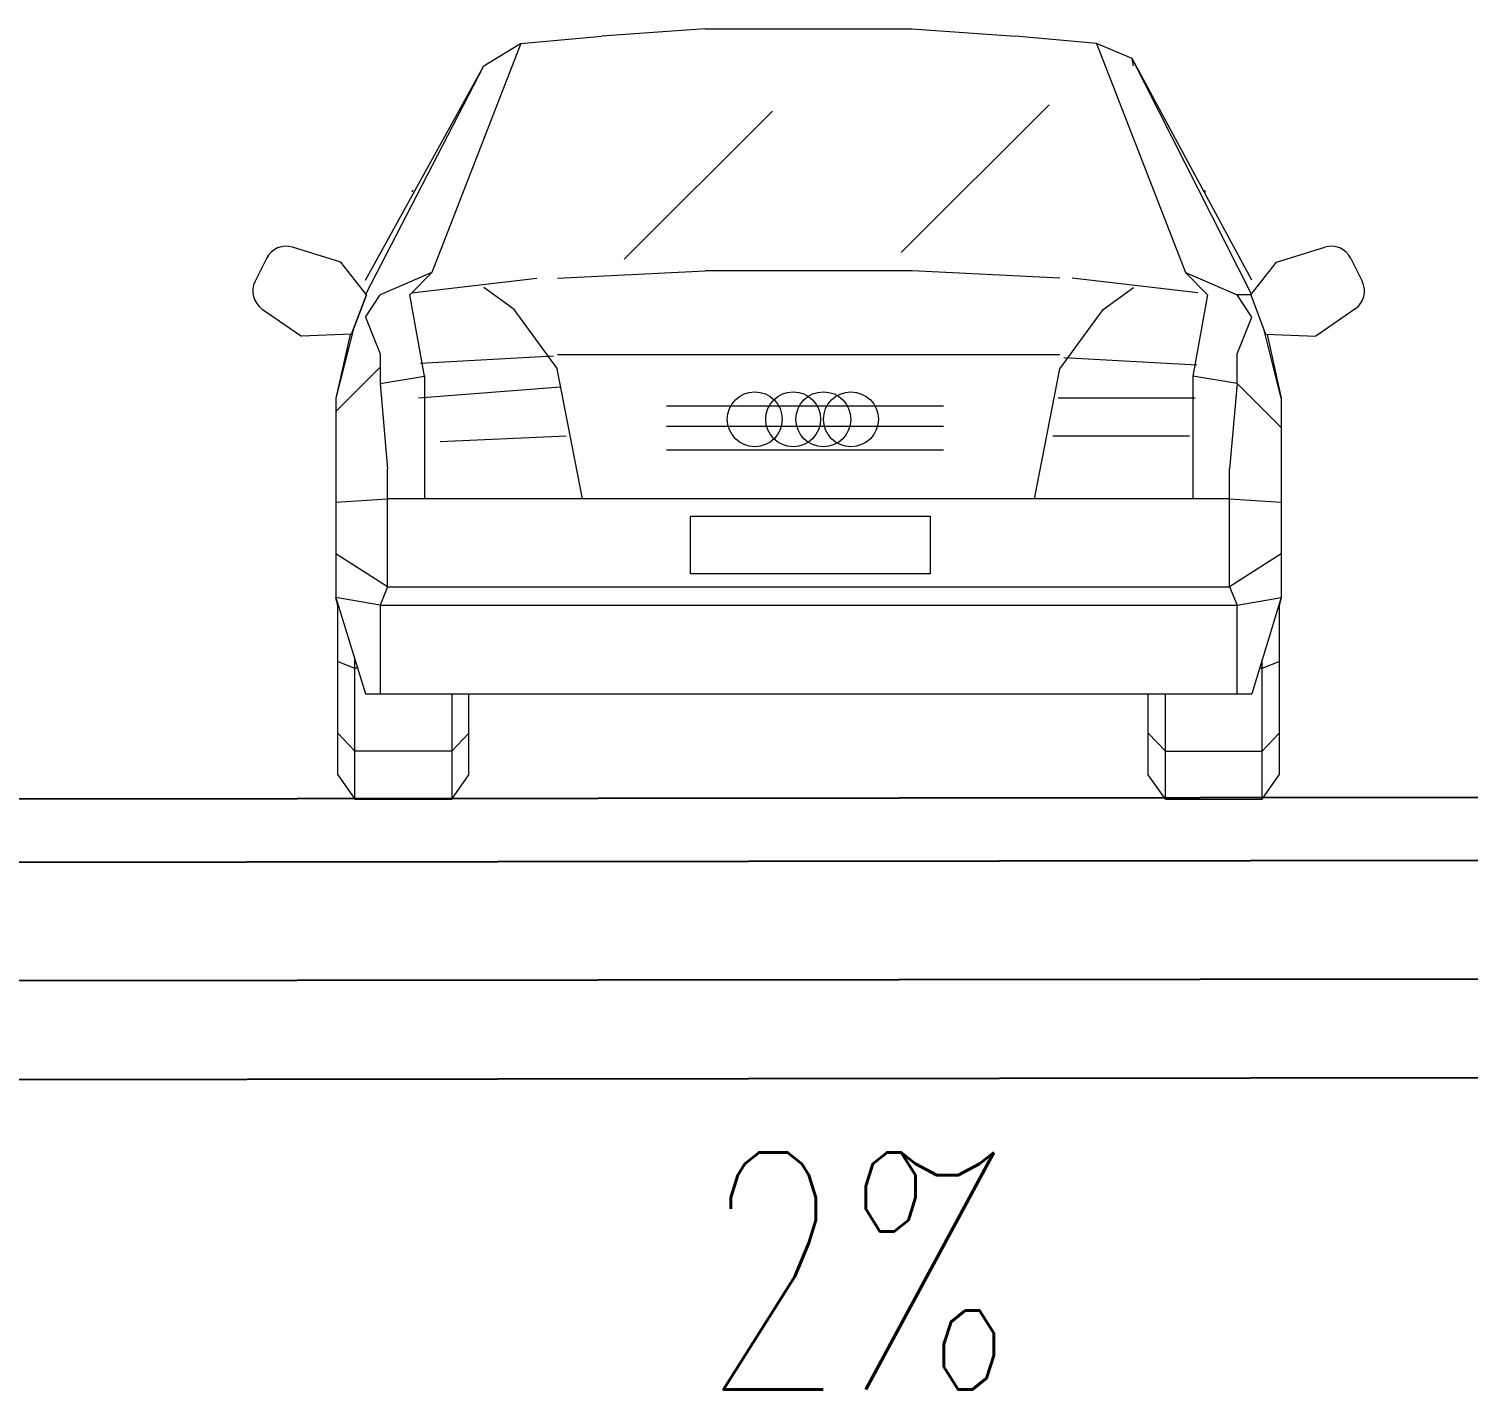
# Model space of a CAD drawing. Extents: x -1568 to -728, y -1287 to -990.
# Drawn here: x -1401.17 to -1382.94, y -1221.55 to -1204.55 of the extents above; entities that cross this region are included whole.
import ezdxf

# ---------------------------------------------------------------- set-up
doc = ezdxf.new("R2010")
doc.units = 0
doc.header["$LTSCALE"] = 5
doc.layers.get('0').update_dxf_attribs({"linetype": 'CONTINUOUS'})
doc.layers.add('文字', color=7, linetype='CONTINUOUS')
doc.layers.add('车人', color=7, linetype='CONTINUOUS', lineweight=9)
doc.styles.get("Standard").update_dxf_attribs({"font": 'simplex1.shx', "width": 0.7, "bigfont": 'hztxt.shx'})

# ---------------------------------------------------------------- blocks, each defined once
blk = doc.blocks.new('mycar')
at = {"layer": '车人', "color": 143}
for p, q in [((-0.2619, 1.9506), (-0.5239, 1.9317)), ((-0.2619, 1.9506), (0.2619, 1.9506)), ((0.2619, 1.9506), (0.5239, 1.9317)), ((-0.7292, 1.9134), (-0.954, 1.3335)), ((-0.823, 1.8568), (-0.7297, 1.9134)), ((-0.7297, 1.9134), (-0.5239, 1.9317)), ((0.7292, 1.9134), (0.5239, 1.9317)), ((0.7292, 1.9134), (0.954, 1.3335)), ((0.819, 1.8757), (0.7292, 1.9134)), ((1.1221, 1.3146), (0.819, 1.8757)), ((1.1216, 1.2789), (0.819, 1.8757)), ((0.823, 1.8568), (0.819, 1.8757)), ((-1.1221, 1.3146), (-0.823, 1.8568)), ((-1.1216, 1.2789), (-0.823, 1.8568)), ((-1.0023, 1.5419), (-1.0046, 1.5373)), ((1.0023, 1.5419), (1.0046, 1.5373)), ((-1.1851, 1.3598), (-1.307, 1.3977)), ((1.1851, 1.3598), (1.307, 1.3977)), ((-1.3734, 1.3693), (-1.4019, 1.3116)), ((-1.1201, 1.2774), (-1.1851, 1.3598)), ((1.1201, 1.2774), (1.1851, 1.3598)), ((1.3734, 1.3693), (1.4019, 1.3116)), ((-0.954, 1.3335), (-1.0849, 1.2774)), ((-1.01, 1.2774), (-0.954, 1.3335)), ((-1.0062, 1.2818), (-0.6882, 1.319)), ((-0.636, 1.319), (-0.2619, 1.3378)), ((0.2619, 1.3378), (-0.2619, 1.3378)), ((0.636, 1.319), (0.2619, 1.3378)), ((0.9853, 1.2818), (0.6673, 1.319)), ((1.01, 1.2774), (0.954, 1.3335)), ((0.954, 1.3335), (1.0849, 1.2774)), ((-1.1578, 1.1772), (-1.1201, 1.2774)), ((-1.1201, 1.2774), (-1.1574, 1.1772)), ((-1.1226, 1.2209), (-1.0849, 1.2774)), ((-0.9728, 1.0715), (-1.01, 1.2774)), ((-0.7461, 1.2397), (-0.823, 1.2958)), ((0.7461, 1.2397), (0.823, 1.2958)), ((1.01, 1.2774), (0.9728, 1.0715)), ((1.1201, 1.2774), (1.0849, 1.2774)), ((1.1221, 1.2209), (1.0849, 1.2774)), ((1.1201, 1.2774), (1.1574, 1.1772)), ((-1.3836, 1.2412), (-1.2843, 1.1727)), ((-0.636, 1.0899), (-0.7461, 1.2397)), ((0.636, 1.0899), (0.7461, 1.2397)), ((1.3836, 1.2412), (1.2843, 1.1727)), ((-1.1226, 1.2209), (-1.0849, 1.1276)), ((1.0849, 1.1276), (1.1221, 1.2209)), ((-1.1574, 1.1772), (-1.2843, 1.1727)), ((-1.1539, 1.1876), (-1.1975, 1.0155)), ((-1.1613, 1.1767), (-1.1975, 1.0155)), ((1.197, 1.0155), (1.1534, 1.1876)), ((1.1574, 1.1772), (1.2843, 1.1727)), ((1.1613, 1.1767), (1.197, 1.0155)), ((-1.0849, 1.0941), (-1.1975, 0.982)), ((-1.0849, 1.1276), (-1.0849, 1.0527)), ((-0.9832, 1.1042), (-0.6464, 1.1226)), ((-0.636, 1.126), (0.636, 1.126)), ((0.9832, 1.099), (0.6464, 1.1174)), ((1.0849, 1.0527), (1.0849, 1.1276)), ((-1.0849, 1.0527), (-0.9728, 1.0715)), ((-0.9728, 1.0732), (-0.9728, 0.7607)), ((-0.5728, 0.7607), (-0.6365, 1.0899)), ((0.5723, 0.7607), (0.636, 1.0899)), ((0.9728, 1.0732), (0.9728, 0.7607)), ((1.0849, 1.0527), (0.9728, 1.0715)), ((-1.0849, 1.0527), (-1.0666, 0.8369)), ((1.0849, 1.0527), (1.0661, 0.8369)), ((1.0849, 1.0527), (1.1975, 0.9406)), ((-1.1975, 1.0155), (-1.1975, 0.5105)), ((1.197, 1.0155), (1.197, 0.5105)), ((-1.0666, 0.5377), (-1.0666, 0.8369)), ((1.0661, 0.5377), (1.0661, 0.8369)), ((-1.1975, 0.7523), (-1.0666, 0.7607)), ((1.0661, 0.7607), (-1.0666, 0.7607)), ((1.0661, 0.7607), (1.197, 0.7523)), ((-1.0666, 0.5377), (-1.1975, 0.6218)), ((1.197, 0.6218), (1.0661, 0.5377)), ((-1.1975, 0.5105), (-1.1226, 0.2669)), ((-1.1921, 0.4896), (-1.1975, 0.5105)), ((-1.1975, 0.5105), (-1.1916, 0.4896)), ((-1.0849, 0.4916), (-1.1975, 0.5105)), ((-1.0666, 0.5377), (-1.0849, 0.4916)), ((-1.0666, 0.5377), (1.0661, 0.5377)), ((1.0661, 0.5377), (1.0849, 0.4916)), ((1.0849, 0.4916), (1.197, 0.5105)), ((1.197, 0.5105), (1.1221, 0.2669)), ((1.197, 0.5105), (1.1916, 0.4896)), ((1.1921, 0.4896), (1.197, 0.5105)), ((-1.1921, 0.062), (-1.1921, 0.4926)), ((-1.0849, 0.4916), (1.0849, 0.4916)), ((-1.0849, 0.4916), (-1.0849, 0.2669)), ((1.0849, 0.2669), (1.0849, 0.4916)), ((1.1916, 0.4926), (1.1916, 0.062)), ((-1.1921, 0.3492), (-1.1494, 0.3324)), ((-1.1494, 0), (-1.1494, 0.3537)), ((-1.1425, 0.3324), (-1.1494, 0.3324)), ((1.1489, 0.3324), (1.1425, 0.3324)), ((1.1489, 0), (1.1489, 0.3537)), ((1.1489, 0.3324), (1.1916, 0.3492)), ((-1.1226, 0.2669), (1.1221, 0.2669)), ((-0.9034, 0.2669), (-0.9034, 0)), ((-0.8607, 0.062), (-0.8607, 0.2669)), ((0.8602, 0.062), (0.8602, 0.2669)), ((0.9034, 0), (0.9034, 0.2669)), ((-1.1921, 0.1672), (-1.1494, 0.1215)), ((-0.8607, 0.1672), (-0.9034, 0.1215)), ((0.8602, 0.1672), (0.9034, 0.1215)), ((1.1916, 0.1672), (1.1489, 0.1215)), ((-0.9034, 0.1215), (-1.1494, 0.1215)), ((0.9034, 0.1215), (1.1489, 0.1215)), ((-1.1921, 0.062), (-1.1494, 0)), ((-0.9034, 0), (-0.8607, 0.062)), ((0.9034, 0), (0.8602, 0.062)), ((1.1489, 0), (1.1916, 0.062)), ((-1.1494, 0), (-0.9034, 0)), ((0.9034, 0), (1.1489, 0))]:
    blk.add_line(p, q, dxfattribs=at)
at = {"layer": '车人', "color": 143, "linetype": 'Continuous'}
for p, q in [((0.2343, 1.384), (0.6094, 1.7581)), ((-0.4671, 1.3678), (-0.0919, 1.7418)), ((-0.9885, 1.0165), (-0.6283, 1.0442)), ((-0.3598, 0.9958), (0.3416, 0.9958)), ((0.6322, 1.0165), (0.9785, 1.0165)), ((-0.9331, 0.906), (-0.6145, 0.9198)), ((-0.3598, 0.9446), (0.3416, 0.9446)), ((0.6183, 0.9198), (0.9646, 0.9198)), ((-0.3598, 0.8849), (0.3416, 0.8849)), ((-0.2995, 0.5708), (-0.2995, 0.7172)), ((-0.2995, 0.7172), (0.3078, 0.7172)), ((0.3078, 0.7172), (0.3078, 0.5708)), ((0.3078, 0.5708), (-0.2995, 0.5708))]:
    blk.add_line(p, q, dxfattribs=at)
at = {"layer": '车人', "color": 143}
for centre in [(-0.1365, 0.9621), (-0.0392, 0.9621), (0.0372, 0.9621), (0.1071, 0.962)]:
    blk.add_circle(centre, 0.0695, dxfattribs=at)
for centre, start, end in [((-1.3235, 1.3446), 72.6944, 153.6733), ((1.3235, 1.3446), 26.3267, 107.3056), ((-1.3521, 1.2869), 153.6733, 235.4221), ((1.3521, 1.2869), 304.5779, 26.3267)]:
    blk.add_arc(centre, 0.0556, start, end, dxfattribs=at)

msp = doc.modelspace()

# ---------------------------------------------------------------- linework, layer by layer
for p, q in [((-1363.2689, -1214.25097), (-1401.93767, -1214.30047)), ((-1363.2689, -1215.05097), (-1401.93922, -1215.10047)), ((-1361.26776, -1216.55262), (-1401.93922, -1216.60047)), ((-1361.26776, -1217.80262), (-1401.93922, -1217.85047))]:
    msp.add_line(p, q)

# ---------------------------------------------------------------- block references
at = {"xscale": 5, "yscale": 5, "zscale": 5}
msp.add_blockref('mycar', (-1391.29528, -1214.30047), dxfattribs=at)

# ---------------------------------------------------------------- texts
at = {"layer": '文字', "width": 0.7}
msp.add_text('2%', height=3, dxfattribs=at).set_placement((-1392.6423, -1221.7703))

doc.saveas('drawing.dxf')
